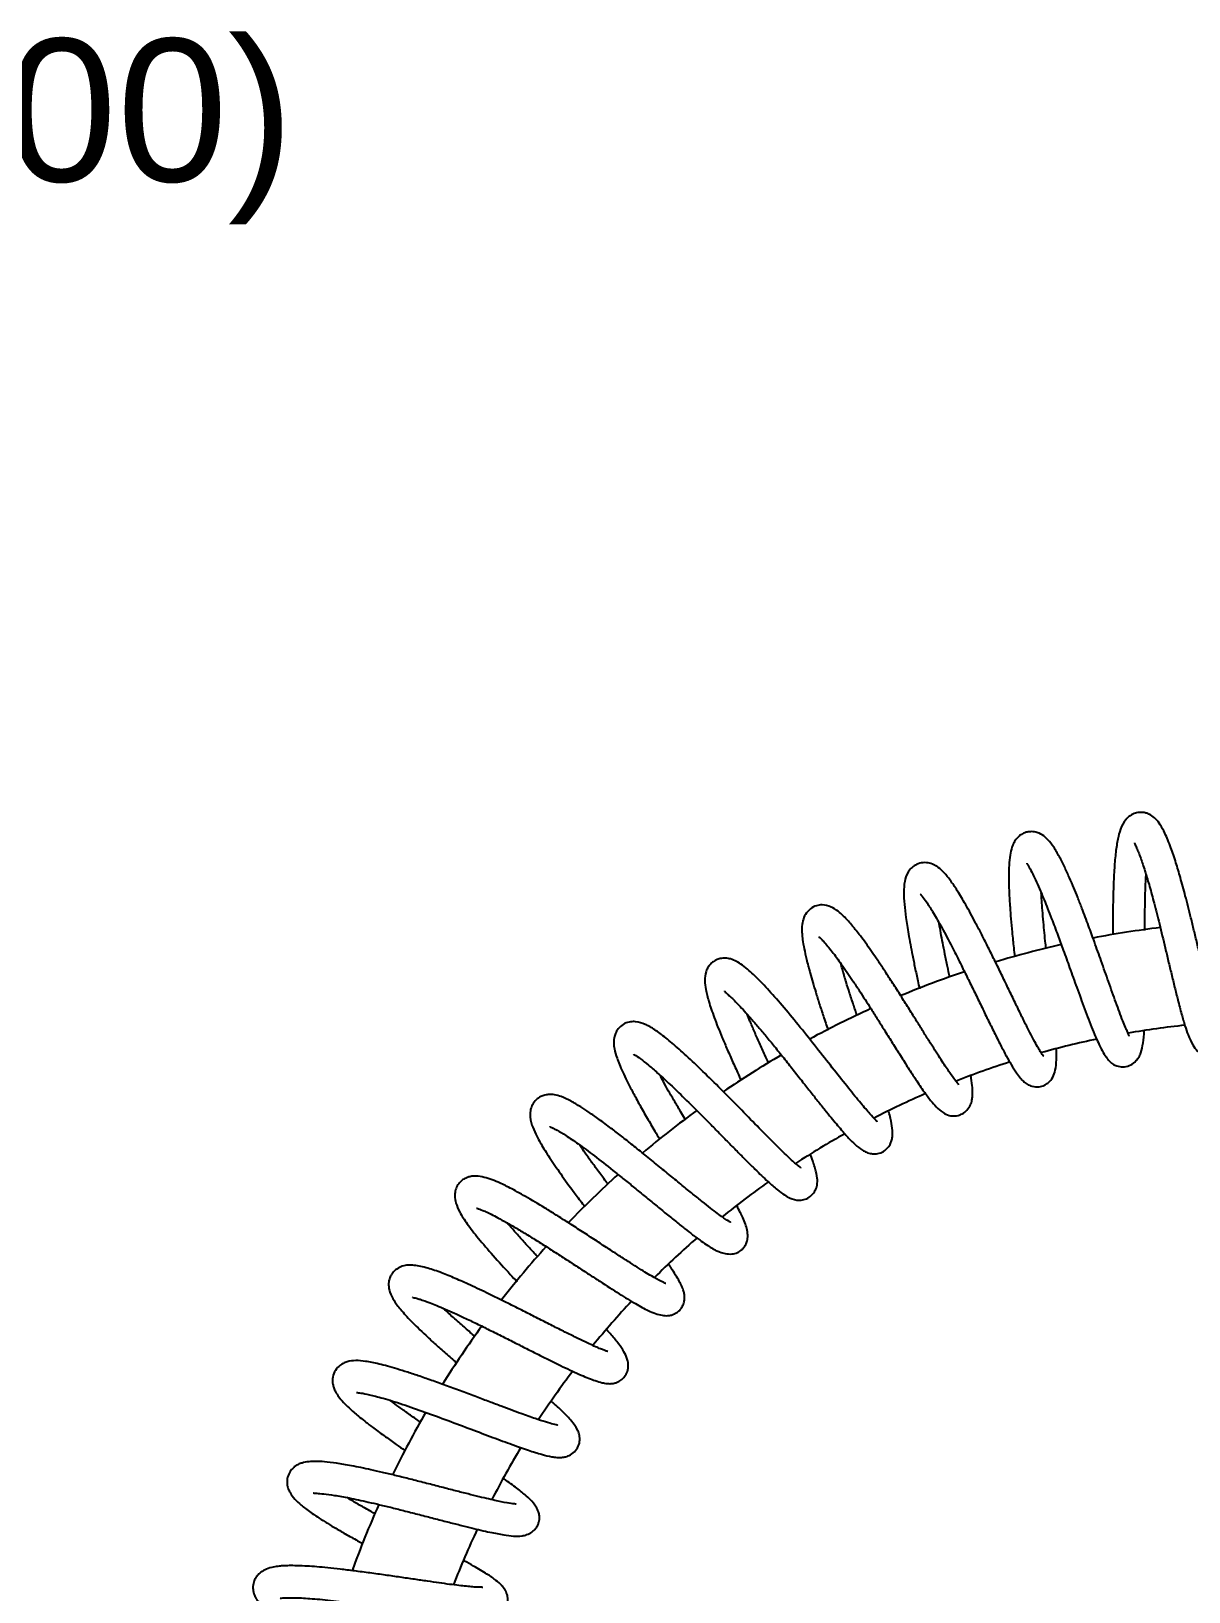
# Model space of a CAD drawing. Header units: millimetres. Extents: x 1617 to 5774, y 11446 to 13973.
# Drawn here: x 3588.5 to 3750.8, y 13754.3 to 13973.1 of the extents above; entities that cross this region are included whole.
import ezdxf
from ezdxf.enums import TextEntityAlignment as Align

# ---------------------------------------------------------------- set-up
doc = ezdxf.new("R2010")
doc.units = ezdxf.units.MM
doc.layers.get('0').update_dxf_attribs({"color": 250})
doc.styles.add('SEACAD_arial_ttf', font='Arial.ttf')

# ---------------------------------------------------------------- blocks, each defined once
blk = doc.blocks.new('8')
at = {"linetype": 'Continuous'}
for radius, start, end in [(138, 96.8612, 100.8258), (138, 102.7093, 106.6739), (138, 108.5637, 112.5316), (138, 114.4299, 118.4061), (124, 96.0302, 99.7496), (124, 101.8157, 105.5217), (138, 120.3006, 124.2993), (124, 107.6459, 111.3395), (124, 113.4799, 117.1775), (138, 126.1871, 130.1987), (124, 119.3231, 123.0527), (138, 132.096, 136.1261), (124, 125.174, 128.9336), (124, 131.0549, 134.827), (138, 138.0331, 142.0879), (124, 136.9599, 140.7634), (138, 143.9914, 148.0805), (124, 142.8863, 146.7266), (138, 149.9769, 154.0936), (124, 148.8757, 152.7376), (138, 155.9998, 160.1478), (124, 154.8705, 158.7922)]:
    blk.add_arc((3763.3, 13710.43), radius, start, end, dxfattribs=at)
for points, knots in [([(3754.89, 13833.63), (3754.9, 13833.64), (3754.91, 13833.66), (3754.9, 13833.77), (3754.81, 13834.08), (3754.64, 13834.61), (3754.41, 13835.39), (3754.12, 13836.46), (3753.76, 13837.83), (3753.34, 13839.5), (3752.89, 13841.36), (3752.43, 13843.28), (3751.98, 13845.18), (3751.54, 13847.02), (3750.99, 13849.28), (3750.35, 13851.81), (3749.64, 13854.41), (3748.98, 13856.65), (3748.26, 13858.81), (3747.52, 13860.6), (3746.85, 13861.84), (3746.23, 13862.66), (3745.57, 13863.19), (3744.95, 13863.47), (3744.48, 13863.59), (3743.87, 13863.61), (3743.25, 13863.5), (3742.55, 13863.16), (3741.74, 13862.4), (3741.18, 13861.25), (3740.83, 13859.87), (3740.54, 13858.03), (3740.35, 13855.82), (3740.22, 13853.22), (3740.16, 13850.3), (3740.14, 13847.97), (3740.14, 13846.67), (3740.14, 13846.42)], [0.29142924, 0.29142924, 0.29142924, 0.29142924, 0.29149513, 0.29188845, 0.29233043, 0.29282288, 0.29336708, 0.29396383, 0.29461336, 0.29531559, 0.29603089, 0.29671532, 0.29736819, 0.29798897, 0.29857712, 0.29965222, 0.30059208, 0.30142968, 0.30237697, 0.30347845, 0.3042973, 0.30502309, 0.30559055, 0.3059166, 0.30618383, 0.30641248, 0.3067437, 0.30720021, 0.30766794, 0.30857182, 0.30947441, 0.31041144, 0.31138613, 0.31240225, 0.31344384, 0.3144768, 0.3147199, 0.3147199, 0.3147199, 0.3147199]), ([(3742.44, 13832.22), (3742.45, 13832.23), (3742.44, 13832.27), (3742.37, 13832.44), (3742.2, 13832.81), (3741.93, 13833.43), (3741.55, 13834.36), (3741.09, 13835.56), (3740.59, 13836.92), (3740.08, 13838.36), (3739.4, 13840.27), (3738.57, 13842.63), (3737.62, 13845.29), (3736.87, 13847.37), (3736.28, 13848.94), (3735.78, 13850.28), (3735.24, 13851.64), (3734.66, 13853.07), (3734.05, 13854.5), (3733.37, 13855.99), (3732.62, 13857.46), (3731.84, 13858.78), (3731.12, 13859.74), (3730.36, 13860.42), (3729.5, 13860.84), (3728.64, 13860.92), (3728.09, 13860.83), (3727.66, 13860.68), (3727.29, 13860.49), (3726.97, 13860.25), (3726.6, 13859.87), (3726.25, 13859.35), (3725.94, 13858.6), (3725.72, 13857.59), (3725.59, 13856.27), (3725.54, 13854.54), (3725.59, 13852.55), (3725.71, 13850.52), (3725.86, 13848.63), (3726.03, 13846.72), (3726.22, 13844.93), (3726.34, 13843.77), (3726.39, 13843.37)], [0.32381948, 0.32381948, 0.32381948, 0.32381948, 0.3240344, 0.3244208, 0.32488652, 0.32543346, 0.3260634, 0.32673009, 0.32736864, 0.32797755, 0.32855594, 0.32961584, 0.33054374, 0.33133394, 0.33178229, 0.33222574, 0.33279554, 0.3333112, 0.33390466, 0.33457831, 0.33533466, 0.33617649, 0.33704705, 0.33776114, 0.33830997, 0.33871978, 0.3390213, 0.33921834, 0.33938951, 0.33962799, 0.33993604, 0.34032578, 0.3407987, 0.34155639, 0.34236616, 0.34310043, 0.34406525, 0.34488368, 0.34546233, 0.34612049, 0.34685705, 0.34726159, 0.34726159, 0.34726159, 0.34726159]), ([(3743.17, 13859.31), (3743.17, 13859.31), (3743.17, 13859.27), (3743.29, 13859.06), (3743.63, 13858.34), (3744.09, 13857.12), (3744.69, 13855.28), (3745.32, 13853.17), (3745.97, 13850.76), (3746.71, 13847.85), (3747.37, 13845.1), (3747.93, 13842.76), (3748.38, 13840.9), (3748.82, 13839.06), (3749.3, 13837.15), (3749.78, 13835.31), (3750.25, 13833.69), (3750.75, 13832.23), (3751.3, 13831.03), (3751.93, 13830.15), (3752.61, 13829.64), (3753.32, 13829.41), (3754.04, 13829.36), (3754.86, 13829.56), (3755.55, 13830.04), (3755.92, 13830.49), (3756.16, 13830.86), (3756.42, 13831.41), (3756.69, 13832.24), (3756.91, 13833.21), (3757.04, 13833.94), (3757.09, 13834.22)], [0.69562811, 0.69562811, 0.69562811, 0.69562811, 0.69576273, 0.69629483, 0.69687501, 0.69793401, 0.69884683, 0.69964643, 0.70053984, 0.70155615, 0.70269763, 0.70331726, 0.7039694, 0.70465447, 0.7053528, 0.70622343, 0.70702238, 0.70775026, 0.70870843, 0.70950522, 0.71014336, 0.71040946, 0.71067404, 0.71107144, 0.71150977, 0.71182068, 0.71211864, 0.71262562, 0.71325607, 0.71400789, 0.71445041, 0.71445041, 0.71445041, 0.71445041]), ([(3730.47, 13829.35), (3730.47, 13829.35), (3730.47, 13829.35), (3730.43, 13829.4), (3730.29, 13829.58), (3730.06, 13829.93), (3729.7, 13830.53), (3729.19, 13831.44), (3728.52, 13832.71), (3727.74, 13834.27), (3726.89, 13836), (3726.01, 13837.83), (3725.12, 13839.69), (3724.22, 13841.54), (3723.34, 13843.33), (3722.49, 13845.04), (3721.68, 13846.64), (3720.68, 13848.56), (3719.55, 13850.63), (3718.37, 13852.6), (3717.38, 13854.07), (3716.52, 13855.12), (3715.83, 13855.79), (3715.03, 13856.29), (3714.23, 13856.56), (3713.3, 13856.57), (3712.48, 13856.28), (3711.82, 13855.76), (3711.24, 13854.97), (3710.91, 13853.91), (3710.81, 13852.43), (3710.9, 13850.74), (3711.12, 13848.83), (3711.49, 13846.46), (3711.95, 13844.04), (3712.41, 13841.8), (3712.74, 13840.22), (3712.96, 13839.22), (3713.04, 13838.85)], [0.3563519, 0.3563519, 0.3563519, 0.3563519, 0.3563688, 0.35664615, 0.35700939, 0.35746094, 0.35800237, 0.35863546, 0.3593613, 0.36011942, 0.36085775, 0.36157582, 0.36227295, 0.36294859, 0.36360212, 0.36423303, 0.36484079, 0.36542483, 0.36651871, 0.36751456, 0.36841262, 0.36921317, 0.36995959, 0.3703763, 0.37083671, 0.371336, 0.37178518, 0.37216658, 0.37256137, 0.37346054, 0.37440215, 0.37528668, 0.37614448, 0.37711191, 0.37821415, 0.37881608, 0.37945096, 0.37982285, 0.37982285, 0.37982285, 0.37982285]), ([(3728.08, 13856.46), (3728.08, 13856.45), (3728.1, 13856.41), (3728.2, 13856.23), (3728.49, 13855.78), (3728.89, 13855.02), (3729.43, 13853.88), (3729.97, 13852.64), (3730.5, 13851.38), (3731.02, 13850.08), (3731.52, 13848.81), (3732, 13847.54), (3732.55, 13846.07), (3733.25, 13844.16), (3734.14, 13841.69), (3735.14, 13838.89), (3736.03, 13836.46), (3736.76, 13834.54), (3737.33, 13833.1), (3737.87, 13831.82), (3738.41, 13830.65), (3738.92, 13829.7), (3739.4, 13829.01), (3739.87, 13828.51), (3740.22, 13828.25), (3740.81, 13827.99), (3741.63, 13827.85), (3742.5, 13828.04), (3743.28, 13828.55), (3743.82, 13829.27), (3744.17, 13830.1), (3744.4, 13831.19), (3744.51, 13832.37), (3744.56, 13833)], [0.66294951, 0.66294951, 0.66294951, 0.66294951, 0.6631795, 0.66354042, 0.66394059, 0.66471698, 0.66543024, 0.66607702, 0.66665474, 0.66716077, 0.66772046, 0.66814975, 0.66857369, 0.6693127, 0.67017834, 0.67117454, 0.67230597, 0.67292508, 0.67358024, 0.67426647, 0.67490912, 0.67566082, 0.67629067, 0.67679645, 0.67731766, 0.67750169, 0.67785063, 0.67831709, 0.67881382, 0.67930859, 0.67979473, 0.68077141, 0.68171969, 0.68171969, 0.68171969, 0.68171969]), ([(3744.64, 13847.05), (3744.64, 13848.04), (3744.65, 13850.09), (3744.71, 13852.73), (3744.78, 13854.27), (3744.81, 13854.87)], [0.686973787, 0.686973787, 0.686973787, 0.686973787, 0.68795512, 0.689029838, 0.6897737, 0.6897737, 0.6897737, 0.6897737]), ([(3713.15, 13852.14), (3713.15, 13852.13), (3713.2, 13852.07), (3713.49, 13851.75), (3714, 13851.06), (3714.88, 13849.69), (3716.05, 13847.68), (3717.2, 13845.52), (3718.22, 13843.53), (3719.04, 13841.88), (3719.91, 13840.13), (3720.8, 13838.3), (3721.71, 13836.42), (3722.63, 13834.54), (3723.54, 13832.69), (3724.41, 13830.96), (3725.2, 13829.45), (3725.94, 13828.13), (3726.59, 13827.1), (3727.14, 13826.37), (3727.54, 13825.94), (3727.84, 13825.69), (3728.18, 13825.45), (3728.85, 13825.14), (3729.72, 13825.06), (3730.53, 13825.3), (3731.28, 13825.77), (3731.82, 13826.51), (3732.13, 13827.49), (3732.25, 13828.73), (3732.25, 13829.79), (3732.23, 13830.32), (3732.22, 13830.39)], [0.63034791, 0.63034791, 0.63034791, 0.63034791, 0.63070556, 0.63106272, 0.63185869, 0.63276708, 0.63378815, 0.6349132, 0.63551191, 0.63613469, 0.63678187, 0.6374539, 0.63815127, 0.63887438, 0.63962373, 0.64039975, 0.64117927, 0.64188397, 0.64269615, 0.64336059, 0.64387464, 0.64415993, 0.64439509, 0.64476894, 0.64523257, 0.64557336, 0.64585498, 0.6464858, 0.64724795, 0.64818764, 0.64891268, 0.64901855, 0.64901855, 0.64901855, 0.64901855]), ([(3730.8, 13844.45), (3730.77, 13844.7), (3730.63, 13845.97), (3730.45, 13847.81), (3730.28, 13849.8), (3730.18, 13851.17), (3730.13, 13851.96), (3730.12, 13852.3)], [0.654310147, 0.654310147, 0.654310147, 0.654310147, 0.654563305, 0.655586626, 0.656183989, 0.656713704, 0.657142374, 0.657142374, 0.657142374, 0.657142374]), ([(3718.54, 13825.41), (3718.54, 13825.41), (3718.54, 13825.43), (3718.43, 13825.56), (3718.01, 13826.07), (3717.28, 13827.08), (3716.23, 13828.65), (3715.09, 13830.42), (3714.02, 13832.12), (3713.12, 13833.57), (3712.13, 13835.14), (3711.08, 13836.82), (3709.99, 13838.54), (3708.91, 13840.22), (3707.91, 13841.76), (3706.76, 13843.47), (3705.71, 13844.98), (3704.79, 13846.23), (3704.18, 13847.01), (3703.63, 13847.69), (3703.04, 13848.39), (3702.34, 13849.11), (3701.56, 13849.8), (3700.71, 13850.37), (3699.61, 13850.68), (3698.5, 13850.53), (3697.68, 13850.09), (3697.02, 13849.34), (3696.63, 13848.35), (3696.53, 13847.39), (3696.56, 13846.61), (3696.65, 13845.66), (3696.86, 13844.49), (3697.2, 13842.93), (3697.73, 13840.93), (3698.36, 13838.79), (3699, 13836.74), (3699.58, 13834.97), (3700, 13833.72), (3700.22, 13833.06), (3700.22, 13833.04)], [0.38911976, 0.38911976, 0.38911976, 0.38911976, 0.38914306, 0.389668, 0.39036036, 0.39120361, 0.39215338, 0.39320974, 0.3937792, 0.39437575, 0.39499942, 0.3956503, 0.39632832, 0.39700522, 0.3976314, 0.39820531, 0.39919354, 0.39973418, 0.40017879, 0.4005565, 0.40101392, 0.40157388, 0.40222132, 0.4030382, 0.40373052, 0.40411668, 0.40461111, 0.40519593, 0.40572494, 0.40631301, 0.40680732, 0.4072863, 0.40799042, 0.40870239, 0.40956479, 0.41060112, 0.41118439, 0.41181018, 0.41247796, 0.41249226, 0.41249226, 0.41249226, 0.41249226]), ([(3717.29, 13840.5), (3717.18, 13841), (3716.95, 13842.08), (3716.61, 13843.69), (3716.2, 13845.75), (3715.94, 13847.18), (3715.8, 13848.06), (3715.79, 13848.09)], [0.621574932, 0.621574932, 0.621574932, 0.621574932, 0.622074755, 0.622683756, 0.623258694, 0.624305583, 0.62435455, 0.62435455, 0.62435455, 0.62435455]), ([(3698.9, 13846.18), (3698.9, 13846.17), (3698.97, 13846.12), (3699.19, 13845.92), (3699.61, 13845.49), (3700.16, 13844.85), (3700.95, 13843.86), (3701.86, 13842.63), (3702.85, 13841.21), (3703.7, 13839.96), (3704.82, 13838.27), (3706.01, 13836.42), (3707.22, 13834.51), (3708.23, 13832.9), (3709.29, 13831.2), (3710.39, 13829.45), (3711.48, 13827.73), (3712.59, 13826.02), (3713.64, 13824.48), (3714.57, 13823.22), (3715.44, 13822.22), (3716.22, 13821.52), (3717.08, 13821.1), (3717.81, 13820.99), (3718.53, 13821.1), (3719.12, 13821.34), (3719.76, 13821.83), (3720.23, 13822.59), (3720.41, 13823.25), (3720.5, 13823.98), (3720.48, 13824.99), (3720.36, 13825.93), (3720.28, 13826.51), (3720.26, 13826.59)], [0.59741667, 0.59741667, 0.59741667, 0.59741667, 0.59777334, 0.59823265, 0.59879355, 0.59939398, 0.59995455, 0.60094723, 0.60151134, 0.6020341, 0.60262659, 0.60365903, 0.60424205, 0.60486987, 0.60554306, 0.60626231, 0.60702839, 0.60779832, 0.60873298, 0.60956264, 0.61028697, 0.6111743, 0.61182995, 0.61229337, 0.61248419, 0.61276494, 0.61314033, 0.61357305, 0.61399323, 0.61441319, 0.61523224, 0.61606095, 0.61619767, 0.61619767, 0.61619767, 0.61619767]), ([(3707.11, 13820.2), (3707.11, 13820.2), (3707.08, 13820.24), (3706.92, 13820.43), (3706.35, 13821.02), (3705.41, 13822.1), (3704.41, 13823.29), (3703.25, 13824.71), (3701.62, 13826.77), (3699.46, 13829.52), (3697.18, 13832.4), (3694.88, 13835.23), (3692.72, 13837.77), (3690.8, 13839.87), (3689.33, 13841.28), (3688.21, 13842.18), (3687.4, 13842.71), (3686.67, 13843.03), (3685.86, 13843.18), (3685.12, 13843.12), (3684.61, 13842.94), (3684.27, 13842.76), (3683.97, 13842.54), (3683.7, 13842.29), (3683.38, 13841.88), (3683, 13841.07), (3682.89, 13839.95), (3683.05, 13838.74), (3683.48, 13837.04), (3684.24, 13834.8), (3685.17, 13832.47), (3686.09, 13830.32), (3686.89, 13828.52), (3687.55, 13827.06), (3687.94, 13826.21), (3688.04, 13826.01)], [0.42181114, 0.42181114, 0.42181114, 0.42181114, 0.42201962, 0.42242915, 0.42333087, 0.42434669, 0.42489813, 0.42546627, 0.42661715, 0.42779015, 0.42898518, 0.43020209, 0.43143068, 0.43259787, 0.43369255, 0.43438387, 0.43504399, 0.43565715, 0.43607554, 0.43645299, 0.43674265, 0.43693938, 0.43707825, 0.43728855, 0.43758676, 0.43795361, 0.43873358, 0.43958434, 0.44054995, 0.44163359, 0.44283412, 0.44347923, 0.4441538, 0.44485402, 0.44507457, 0.44507457, 0.44507457, 0.44507457]), ([(3704.28, 13835.11), (3704.12, 13835.58), (3703.77, 13836.64), (3703.25, 13838.22), (3702.71, 13839.94), (3702.3, 13841.33), (3702.07, 13842.16), (3701.99, 13842.43)], [0.588904548, 0.588904548, 0.588904548, 0.588904548, 0.589393283, 0.590025097, 0.590610106, 0.591317464, 0.59166275, 0.59166275, 0.59166275, 0.59166275]), ([(3685.69, 13838.56), (3685.69, 13838.55), (3685.69, 13838.51), (3685.78, 13838.41), (3686.07, 13838.16), (3686.7, 13837.59), (3687.74, 13836.56), (3689.05, 13835.12), (3690.31, 13833.66), (3691.4, 13832.37), (3692.58, 13830.93), (3693.85, 13829.35), (3695.17, 13827.69), (3696.46, 13826.05), (3697.68, 13824.51), (3698.78, 13823.11), (3699.77, 13821.88), (3700.88, 13820.5), (3702.03, 13819.13), (3703.09, 13817.93), (3704.03, 13816.98), (3704.87, 13816.31), (3705.58, 13815.92), (3706.25, 13815.72), (3707.01, 13815.69), (3707.81, 13815.91), (3708.52, 13816.43), (3708.94, 13817.03), (3709.14, 13817.55), (3709.3, 13818.31), (3709.25, 13819.35), (3709.04, 13820.42), (3708.83, 13821.27), (3708.74, 13821.59)], [0.56500937, 0.56500937, 0.56500937, 0.56500937, 0.56514758, 0.56562992, 0.56608362, 0.56651081, 0.56743347, 0.56848689, 0.56906406, 0.56967441, 0.57031792, 0.57099473, 0.57170472, 0.57241068, 0.57307811, 0.57370685, 0.57429671, 0.57484748, 0.57582997, 0.57665356, 0.5774186, 0.57825326, 0.57868944, 0.57909839, 0.57947931, 0.57984921, 0.58023717, 0.58060139, 0.58095816, 0.58133205, 0.58214349, 0.58305465, 0.58357981, 0.58357981, 0.58357981, 0.58357981]), ([(3696.42, 13813.71), (3696.42, 13813.71), (3696.42, 13813.73), (3696.35, 13813.79), (3696.12, 13813.97), (3695.71, 13814.3), (3694.9, 13815.02), (3693.53, 13816.33), (3691.46, 13818.41), (3689.08, 13820.84), (3686.51, 13823.46), (3683.92, 13826.06), (3681.49, 13828.42), (3679.32, 13830.42), (3677.46, 13832), (3675.92, 13833.14), (3674.64, 13833.9), (3673.48, 13834.26), (3672.52, 13834.26), (3671.68, 13834.03), (3670.92, 13833.46), (3670.47, 13832.79), (3670.26, 13832.19), (3670.18, 13831.68), (3670.16, 13831.12), (3670.26, 13830.32), (3670.54, 13829.34), (3670.96, 13828.23), (3671.43, 13827.16), (3672.05, 13825.85), (3672.85, 13824.32), (3673.79, 13822.6), (3674.83, 13820.76), (3675.78, 13819.15), (3676.37, 13818.16), (3676.59, 13817.79)], [0.45441626, 0.45441626, 0.45441626, 0.45441626, 0.45448161, 0.45481945, 0.455232, 0.45572129, 0.45628557, 0.45746047, 0.45864811, 0.45984603, 0.46105141, 0.46226054, 0.46343307, 0.46454723, 0.46560434, 0.46660529, 0.46754727, 0.46843565, 0.4688673, 0.46931454, 0.46976982, 0.47013422, 0.47046337, 0.47072031, 0.47103703, 0.47165047, 0.47251028, 0.47303504, 0.47362173, 0.47426994, 0.47497904, 0.47573566, 0.47647665, 0.47719409, 0.47761757, 0.47761757, 0.47761757, 0.47761757]), ([(3691.89, 13828.4), (3691.71, 13828.79), (3691.26, 13829.76), (3690.59, 13831.27), (3689.89, 13832.86), (3689.32, 13834.2), (3689, 13834.99), (3688.88, 13835.3)], [0.556390333, 0.556390333, 0.556390333, 0.556390333, 0.556828221, 0.557460572, 0.558084544, 0.558699991, 0.559123335, 0.559123335, 0.559123335, 0.559123335]), ([(3672.95, 13829.71), (3672.95, 13829.71), (3672.95, 13829.69), (3673.13, 13829.58), (3673.85, 13829.1), (3674.97, 13828.22), (3676.33, 13827.05), (3677.93, 13825.59), (3679.89, 13823.71), (3681.8, 13821.82), (3683.49, 13820.11), (3684.87, 13818.71), (3686.27, 13817.28), (3687.62, 13815.91), (3688.86, 13814.66), (3690.28, 13813.25), (3691.73, 13811.86), (3693.08, 13810.68), (3694.06, 13809.96), (3694.89, 13809.44), (3695.96, 13809.17), (3696.75, 13809.24), (3697.56, 13809.56), (3698.11, 13810.07), (3698.44, 13810.58), (3698.6, 13810.99), (3698.74, 13811.55), (3698.73, 13812.38), (3698.45, 13813.66), (3698.04, 13814.84), (3697.77, 13815.53), (3697.76, 13815.56)], [0.53236381, 0.53236381, 0.53236381, 0.53236381, 0.53238419, 0.53285832, 0.53379936, 0.53466375, 0.53544585, 0.53628494, 0.53726282, 0.53838093, 0.53899415, 0.53964323, 0.54032847, 0.54101781, 0.54166882, 0.54228135, 0.54338952, 0.54434307, 0.54513932, 0.54581979, 0.54657905, 0.5469832, 0.54736612, 0.5476979, 0.54794936, 0.54814928, 0.54840732, 0.54912055, 0.5500629, 0.55111874, 0.55116507, 0.55116507, 0.55116507, 0.55116507]), ([(3680.22, 13820.49), (3680.03, 13820.81), (3679.52, 13821.67), (3678.72, 13823.02), (3677.87, 13824.5), (3677.18, 13825.74), (3676.79, 13826.47), (3676.63, 13826.77)], [0.523820645, 0.523820645, 0.523820645, 0.523820645, 0.524189175, 0.5248284, 0.525439455, 0.526022281, 0.526451045, 0.526451045, 0.526451045, 0.526451045]), ([(3686.56, 13806.11), (3686.56, 13806.12), (3686.54, 13806.13), (3686.41, 13806.2), (3686.04, 13806.42), (3685.47, 13806.81), (3684.7, 13807.37), (3683.74, 13808.11), (3682.59, 13809.01), (3681.26, 13810.08), (3679.76, 13811.3), (3678.11, 13812.65), (3676.35, 13814.09), (3674.57, 13815.54), (3672.86, 13816.92), (3671.27, 13818.17), (3669.68, 13819.39), (3668.15, 13820.53), (3666.74, 13821.52), (3665.4, 13822.4), (3664.13, 13823.15), (3662.93, 13823.72), (3661.93, 13824), (3661.23, 13824.06), (3660.54, 13823.98), (3659.89, 13823.75), (3659.26, 13823.31), (3658.75, 13822.64), (3658.47, 13821.87), (3658.42, 13821.12), (3658.5, 13820.43), (3658.74, 13819.57), (3659.22, 13818.46), (3660.08, 13816.88), (3661.32, 13814.92), (3662.93, 13812.6), (3664.59, 13810.32), (3665.69, 13808.85), (3666.11, 13808.3)], [0.48715074, 0.48715074, 0.48715074, 0.48715074, 0.487256, 0.48765389, 0.48815887, 0.48873069, 0.48932936, 0.48995496, 0.49060737, 0.49128652, 0.49199219, 0.49272409, 0.49348198, 0.49424643, 0.49497281, 0.49565889, 0.49630423, 0.49710036, 0.49782247, 0.49846976, 0.49932272, 0.50024228, 0.50087072, 0.5013395, 0.50167901, 0.50198537, 0.50235909, 0.50276809, 0.50313554, 0.50355768, 0.50399109, 0.5044887, 0.50535105, 0.50629741, 0.50731977, 0.50841541, 0.50955973, 0.51024272, 0.51024272, 0.51024272, 0.51024272]), ([(3661.19, 13819.53), (3661.19, 13819.53), (3661.25, 13819.51), (3661.47, 13819.42), (3661.82, 13819.25), (3662.43, 13818.93), (3663.49, 13818.29), (3665.22, 13817.1), (3667.46, 13815.44), (3669.62, 13813.75), (3671.47, 13812.27), (3672.92, 13811.09), (3674.4, 13809.87), (3675.9, 13808.65), (3677.37, 13807.44), (3678.79, 13806.29), (3680.09, 13805.26), (3681.31, 13804.31), (3682.38, 13803.51), (3683.3, 13802.88), (3683.96, 13802.47), (3684.51, 13802.17), (3685.11, 13801.91), (3685.87, 13801.69), (3686.71, 13801.63), (3687.47, 13801.82), (3687.97, 13802.11), (3688.36, 13802.49), (3688.67, 13802.93), (3688.87, 13803.42), (3688.99, 13804.14), (3688.91, 13804.98), (3688.65, 13805.9), (3688.29, 13806.75), (3687.9, 13807.53), (3687.61, 13808.1), (3687.43, 13808.42), (3687.43, 13808.42)], [0.49971926, 0.49971926, 0.49971926, 0.49971926, 0.50008085, 0.50045613, 0.50079703, 0.50115119, 0.50197143, 0.50294266, 0.50403879, 0.50519695, 0.50579971, 0.5064178, 0.50705145, 0.5077008, 0.50836604, 0.50904745, 0.5097263, 0.51034241, 0.51105894, 0.51165544, 0.51213131, 0.5124091, 0.5127153, 0.51318765, 0.51379388, 0.51430287, 0.51467258, 0.51489974, 0.51510908, 0.51545044, 0.51592187, 0.51650007, 0.51702643, 0.51760067, 0.51807859, 0.51862126, 0.51862531, 0.51862531, 0.51862531, 0.51862531]), ([(3669.37, 13811.46), (3669.17, 13811.72), (3668.58, 13812.51), (3667.64, 13813.77), (3666.63, 13815.17), (3665.9, 13816.21), (3665.51, 13816.78), (3665.39, 13816.96)], [0.49130528, 0.49130528, 0.49130528, 0.49130528, 0.491632076, 0.492302682, 0.492925041, 0.493499341, 0.493773242, 0.493773242, 0.493773242, 0.493773242]), ([(3677.45, 13797.53), (3677.45, 13797.53), (3677.42, 13797.56), (3677.2, 13797.65), (3676.6, 13797.94), (3675.72, 13798.43), (3674.54, 13799.14), (3673.45, 13799.82), (3672.18, 13800.63), (3670.74, 13801.56), (3669.12, 13802.61), (3667.38, 13803.75), (3665.58, 13804.92), (3663.8, 13806.07), (3662.12, 13807.13), (3660.09, 13808.39), (3657.86, 13809.72), (3655.66, 13810.93), (3654.12, 13811.68), (3652.84, 13812.2), (3651.7, 13812.52), (3650.72, 13812.62), (3650.03, 13812.54), (3649.6, 13812.41), (3649.31, 13812.28), (3648.97, 13812.07), (3648.61, 13811.76), (3648.18, 13811.22), (3647.91, 13810.47), (3647.84, 13809.65), (3648.01, 13808.74), (3648.58, 13807.46), (3649.6, 13805.9), (3651.16, 13803.88), (3653.22, 13801.48), (3655.13, 13799.39), (3656.29, 13798.13), (3656.62, 13797.79)], [0.5198942, 0.5198942, 0.5198942, 0.5198942, 0.52012369, 0.52052793, 0.52098061, 0.5219786, 0.52252522, 0.52310327, 0.5237129, 0.52435404, 0.52502668, 0.52573064, 0.5264504, 0.52714248, 0.52780412, 0.52843513, 0.52960261, 0.53064549, 0.53156727, 0.53218344, 0.5328388, 0.53353165, 0.53397375, 0.53429513, 0.53449461, 0.53464253, 0.53488019, 0.53522209, 0.5356037, 0.5359386, 0.53667849, 0.53758665, 0.53866388, 0.53983681, 0.5410439, 0.54228467, 0.54275005, 0.54275005, 0.54275005, 0.54275005]), ([(3650.92, 13808.11), (3650.93, 13808.09), (3651.11, 13808.06), (3651.64, 13807.86), (3652.4, 13807.52), (3653.2, 13807.13), (3654.21, 13806.6), (3655.45, 13805.91), (3656.89, 13805.07), (3658.48, 13804.1), (3660.13, 13803.07), (3661.8, 13802), (3663.47, 13800.93), (3665.1, 13799.86), (3666.69, 13798.83), (3668.69, 13797.52), (3670.97, 13796.06), (3673.19, 13794.7), (3674.81, 13793.81), (3676.01, 13793.3), (3676.91, 13793.05), (3677.65, 13793), (3678.22, 13793.09), (3678.62, 13793.23), (3679.02, 13793.46), (3679.41, 13793.78), (3679.76, 13794.23), (3680, 13794.78), (3680.1, 13795.27), (3680.11, 13795.7), (3680.07, 13796.09), (3679.96, 13796.55), (3679.73, 13797.15), (3679.36, 13797.88), (3678.86, 13798.72), (3678.33, 13799.53), (3677.97, 13800.06), (3677.85, 13800.24)], [0.4669259, 0.4669259, 0.4669259, 0.4669259, 0.46738161, 0.46817754, 0.46864894, 0.46916995, 0.46974083, 0.47036191, 0.47103212, 0.47171368, 0.47238668, 0.47305109, 0.47370675, 0.47435367, 0.4749917, 0.47562079, 0.4768495, 0.4780348, 0.47911919, 0.47978322, 0.480403, 0.48096544, 0.48130503, 0.48156731, 0.48175645, 0.48195821, 0.48220928, 0.48249431, 0.48274091, 0.48293791, 0.48318892, 0.48359823, 0.48417849, 0.48472238, 0.4853142, 0.48593073, 0.48622806, 0.48622806, 0.48622806, 0.48622806]), ([(3659.49, 13801.31), (3659.39, 13801.41), (3658.83, 13802), (3657.87, 13803.05), (3656.67, 13804.37), (3655.82, 13805.35), (3655.37, 13805.87), (3655.24, 13806.02)], [0.458827763, 0.458827763, 0.458827763, 0.458827763, 0.45896888, 0.459650245, 0.460297347, 0.460903821, 0.461151321, 0.461151321, 0.461151321, 0.461151321]), ([(3669.33, 13787.99), (3669.33, 13787.99), (3669.29, 13788.02), (3668.93, 13788.13), (3668.31, 13788.37), (3667.61, 13788.67), (3666.7, 13789.08), (3665.54, 13789.63), (3664.12, 13790.33), (3662.48, 13791.15), (3660.69, 13792.05), (3658.88, 13792.98), (3657.11, 13793.87), (3654.92, 13794.97), (3652.41, 13796.2), (3649.83, 13797.42), (3647.67, 13798.37), (3645.69, 13799.17), (3643.7, 13799.83), (3642.24, 13800.12), (3641.17, 13800.12), (3640.34, 13799.94), (3639.58, 13799.5), (3639.1, 13798.97), (3638.85, 13798.54), (3638.63, 13797.94), (3638.56, 13797.24), (3638.76, 13796.21), (3639.36, 13795.07), (3640.27, 13793.87), (3641.74, 13792.25), (3643.42, 13790.62), (3645.04, 13789.12), (3646.43, 13787.89), (3647.5, 13786.96), (3648.09, 13786.44), (3648.18, 13786.37)], [0.55260772, 0.55260772, 0.55260772, 0.55260772, 0.55274089, 0.55349452, 0.55394552, 0.55444684, 0.55499914, 0.55560274, 0.55625789, 0.55696448, 0.55767883, 0.55836205, 0.55901373, 0.55963349, 0.56077396, 0.56178299, 0.56265806, 0.56353298, 0.56453841, 0.56568786, 0.56626444, 0.56677261, 0.56721603, 0.56757133, 0.56782863, 0.56799803, 0.56845207, 0.56914478, 0.56997408, 0.57093335, 0.57200166, 0.573173, 0.57379772, 0.57444758, 0.57512248, 0.57523404, 0.57523404, 0.57523404, 0.57523404]), ([(3641.97, 13795.62), (3641.97, 13795.61), (3641.98, 13795.59), (3642.11, 13795.56), (3642.52, 13795.46), (3643.21, 13795.26), (3644.16, 13794.93), (3645.38, 13794.44), (3646.53, 13793.95), (3647.88, 13793.35), (3649.44, 13792.63), (3651.16, 13791.8), (3652.98, 13790.91), (3654.82, 13789.99), (3656.62, 13789.08), (3658.37, 13788.19), (3660.57, 13787.08), (3663.08, 13785.84), (3665.23, 13784.84), (3666.66, 13784.24), (3667.64, 13783.88), (3668.49, 13783.62), (3669.19, 13783.5), (3669.68, 13783.48), (3670.04, 13783.52), (3670.35, 13783.58), (3670.82, 13783.75), (3671.36, 13784.09), (3671.86, 13784.65), (3672.19, 13785.42), (3672.24, 13786.28), (3672.03, 13787.18), (3671.63, 13787.95), (3670.86, 13789.09), (3670.01, 13790.11), (3669.41, 13790.8), (3669.19, 13791.04)], [0.43455831, 0.43455831, 0.43455831, 0.43455831, 0.43472277, 0.4351274, 0.43546178, 0.4358244, 0.43668103, 0.43717672, 0.43771744, 0.43830341, 0.43893494, 0.43961203, 0.44030226, 0.44098095, 0.44164831, 0.44230454, 0.44294986, 0.44420617, 0.44542017, 0.44601203, 0.44658545, 0.44725463, 0.44780405, 0.44823171, 0.44847174, 0.44864667, 0.4488592, 0.44914768, 0.44949995, 0.44994543, 0.45038825, 0.45079613, 0.45158513, 0.45241827, 0.45330116, 0.45374395, 0.45374395, 0.45374395, 0.45374395]), ([(3650.73, 13790.09), (3650.27, 13790.49), (3649.28, 13791.34), (3647.85, 13792.61), (3646.85, 13793.52), (3646.35, 13793.99), (3646.27, 13794.06)], [0.426404404, 0.426404404, 0.426404404, 0.426404404, 0.427028636, 0.427756034, 0.428502328, 0.428638067, 0.428638067, 0.428638067, 0.428638067]), ([(3662.33, 13777.63), (3662.33, 13777.64), (3662.28, 13777.67), (3661.77, 13777.77), (3660.68, 13778.08), (3659.1, 13778.6), (3657.47, 13779.18), (3655.84, 13779.78), (3654.37, 13780.33), (3652.72, 13780.95), (3650.88, 13781.65), (3648.9, 13782.39), (3646.85, 13783.15), (3644.85, 13783.87), (3642.98, 13784.52), (3641.29, 13785.09), (3639.32, 13785.7), (3637.28, 13786.27), (3635.39, 13786.64), (3634.04, 13786.76), (3633.01, 13786.66), (3632.2, 13786.35), (3631.55, 13785.92), (3630.95, 13785.16), (3630.7, 13784.23), (3630.75, 13783.47), (3630.92, 13782.83), (3631.18, 13782.27), (3631.61, 13781.62), (3632.23, 13780.89), (3632.97, 13780.16), (3633.69, 13779.51), (3634.42, 13778.9), (3635.33, 13778.16), (3636.57, 13777.2), (3638.05, 13776.12), (3639.53, 13775.06), (3640.47, 13774.41), (3640.88, 13774.13)], [0.585315, 0.585315, 0.585315, 0.585315, 0.58553878, 0.58640423, 0.58720851, 0.58798073, 0.58889889, 0.58942238, 0.58998899, 0.59059905, 0.59125293, 0.59195095, 0.59268573, 0.59340053, 0.59408371, 0.59473533, 0.59535522, 0.59649813, 0.59751342, 0.59840442, 0.59919887, 0.59956821, 0.59996016, 0.60043364, 0.60090723, 0.60128538, 0.60157578, 0.60197933, 0.60251286, 0.60317218, 0.60378008, 0.60424123, 0.60464163, 0.60516007, 0.60580151, 0.60656466, 0.60721624, 0.60772387, 0.60772387, 0.60772387, 0.60772387]), ([(3634.09, 13782.24), (3634.1, 13782.24), (3634.19, 13782.24), (3634.7, 13782.2), (3635.66, 13782.01), (3636.78, 13781.74), (3637.85, 13781.44), (3639.13, 13781.06), (3641.04, 13780.44), (3643.64, 13779.53), (3646.92, 13778.33), (3650.17, 13777.11), (3653.22, 13775.95), (3655.92, 13774.95), (3658.22, 13774.14), (3660.08, 13773.56), (3661.29, 13773.27), (3662.13, 13773.15), (3662.68, 13773.13), (3663.28, 13773.18), (3663.98, 13773.4), (3664.7, 13773.89), (3665.26, 13774.68), (3665.46, 13775.66), (3665.33, 13776.45), (3665, 13777.24), (3664.29, 13778.25), (3663.06, 13779.54), (3662.02, 13780.49), (3661.46, 13781)], [0.40183428, 0.40183428, 0.40183428, 0.40183428, 0.40207198, 0.40279583, 0.40367195, 0.40416908, 0.40470526, 0.4052806, 0.40587784, 0.40705677, 0.4082164, 0.40935592, 0.41047465, 0.4115678, 0.41261196, 0.41360561, 0.41452414, 0.41502395, 0.41542313, 0.41581213, 0.41616855, 0.41658923, 0.41702651, 0.41746794, 0.41792333, 0.41840345, 0.41938706, 0.42039114, 0.42140297, 0.42140297, 0.42140297, 0.42140297]), ([(3643.12, 13778.05), (3642.88, 13778.22), (3642.15, 13778.73), (3641, 13779.54), (3639.82, 13780.4), (3639.13, 13780.92), (3638.84, 13781.14)], [0.393940574, 0.393940574, 0.393940574, 0.393940574, 0.394241645, 0.394864448, 0.395434078, 0.395896804, 0.395896804, 0.395896804, 0.395896804]), ([(3656.48, 13766.59), (3656.48, 13766.59), (3656.46, 13766.6), (3656.15, 13766.62), (3655.2, 13766.75), (3653.82, 13767.04), (3652.31, 13767.39), (3650.92, 13767.72), (3649.31, 13768.13), (3647.49, 13768.59), (3645.5, 13769.11), (3643.44, 13769.64), (3641.42, 13770.15), (3639.51, 13770.63), (3637.75, 13771.05), (3635.67, 13771.52), (3633.45, 13771.98), (3631.31, 13772.34), (3629.74, 13772.54), (3628.43, 13772.61), (3627.37, 13772.56), (3626.55, 13772.41), (3625.99, 13772.2), (3625.59, 13771.98), (3625.17, 13771.65), (3624.74, 13771.14), (3624.39, 13770.37), (3624.33, 13769.49), (3624.51, 13768.74), (3624.85, 13768.02), (3625.44, 13767.27), (3626.34, 13766.43), (3627.7, 13765.4), (3629.33, 13764.33), (3631.01, 13763.31), (3632.54, 13762.42), (3633.9, 13761.66), (3634.75, 13761.2), (3635, 13761.06)], [0.61805353, 0.61805353, 0.61805353, 0.61805353, 0.61819696, 0.61858389, 0.619433, 0.62042819, 0.62098235, 0.6215741, 0.6222036, 0.62287099, 0.62357631, 0.62429122, 0.62497342, 0.62562212, 0.62623705, 0.6268177, 0.62787389, 0.6287899, 0.6296335, 0.63022845, 0.63085438, 0.63149721, 0.63190224, 0.63222113, 0.63246132, 0.63276681, 0.63320266, 0.63363791, 0.63402431, 0.63436897, 0.63507881, 0.63585266, 0.63677813, 0.63787682, 0.63849129, 0.63914863, 0.63984843, 0.64013718, 0.64013718, 0.64013718, 0.64013718]), ([(3628.04, 13768.18), (3628.05, 13768.17), (3628.07, 13768.16), (3628.2, 13768.15), (3628.59, 13768.12), (3629.4, 13768.06), (3631.03, 13767.84), (3633.11, 13767.46), (3635.3, 13767), (3637.35, 13766.52), (3639.09, 13766.1), (3640.97, 13765.63), (3642.95, 13765.12), (3644.94, 13764.61), (3646.85, 13764.11), (3648.6, 13763.67), (3650.65, 13763.16), (3652.77, 13762.66), (3654.73, 13762.28), (3656.1, 13762.11), (3657.09, 13762.09), (3658, 13762.29), (3658.68, 13762.63), (3659.2, 13763.11), (3659.5, 13763.58), (3659.68, 13764.07), (3659.76, 13764.54), (3659.75, 13765.01), (3659.62, 13765.58), (3659.33, 13766.17), (3658.79, 13766.92), (3657.92, 13767.77), (3656.59, 13768.84), (3655.44, 13769.67), (3654.78, 13770.15), (3654.77, 13770.16)], [0.36892441, 0.36892441, 0.36892441, 0.36892441, 0.3690409, 0.36949838, 0.36996471, 0.3708474, 0.37167045, 0.37258478, 0.37363166, 0.37420635, 0.37481495, 0.37545774, 0.37613494, 0.37683781, 0.37751706, 0.37816531, 0.37878251, 0.3799219, 0.38093621, 0.38182369, 0.38263456, 0.38304389, 0.38346555, 0.38384095, 0.3841256, 0.38431855, 0.38452723, 0.38483123, 0.38523026, 0.38570501, 0.3861739, 0.38707409, 0.38797381, 0.38899469, 0.38900976, 0.38900976, 0.38900976, 0.38900976]), ([(3636.72, 13765.25), (3636.53, 13765.35), (3635.78, 13765.76), (3634.54, 13766.46), (3633.42, 13767.11), (3632.86, 13767.45), (3632.74, 13767.52)], [0.361520762, 0.361520762, 0.361520762, 0.361520762, 0.361735785, 0.362423172, 0.363064283, 0.363236061, 0.363236061, 0.363236061, 0.363236061]), ([(3651.79, 13754.92), (3651.79, 13754.93), (3651.74, 13754.93), (3651.51, 13754.94), (3651.08, 13754.95), (3650.16, 13755), (3648.85, 13755.14), (3647.18, 13755.35), (3645.7, 13755.55), (3644.04, 13755.79), (3642.21, 13756.06), (3640.23, 13756.35), (3638.13, 13756.65), (3635.97, 13756.95), (3633.84, 13757.23), (3631.86, 13757.47), (3630.09, 13757.67), (3628.55, 13757.81), (3627.1, 13757.91), (3625.8, 13757.97), (3624.67, 13757.98), (3623.84, 13757.95), (3623.02, 13757.88), (3622.14, 13757.73), (3621.25, 13757.41), (3620.56, 13756.98), (3620.13, 13756.53), (3619.9, 13756.19), (3619.73, 13755.81), (3619.62, 13755.44), (3619.56, 13755.01), (3619.59, 13754.36), (3619.82, 13753.69), (3620.07, 13753.27), (3620.4, 13752.85), (3620.88, 13752.38), (3621.54, 13751.87), (3622.37, 13751.31), (3623.48, 13750.67), (3624.88, 13749.94), (3626.53, 13749.14), (3628.35, 13748.32), (3629.69, 13747.75), (3630.4, 13747.45), (3630.47, 13747.42)], [0.65052835, 0.65052835, 0.65052835, 0.65052835, 0.65081585, 0.65119323, 0.65163833, 0.65214787, 0.65324663, 0.6538305, 0.65443686, 0.65506572, 0.65571715, 0.656391, 0.65708719, 0.65780555, 0.65853488, 0.65922437, 0.6598673, 0.66046325, 0.6610118, 0.66166856, 0.66223939, 0.66272695, 0.66312176, 0.66359395, 0.66414929, 0.66469515, 0.66510663, 0.66538031, 0.66553464, 0.66571223, 0.66594272, 0.66621639, 0.66664433, 0.66692924, 0.66735137, 0.6679094, 0.6684158, 0.66899648, 0.66965014, 0.67037606, 0.67113364, 0.67187161, 0.67258981, 0.67266064, 0.67266064, 0.67266064, 0.67266064]), ([(3623.38, 13753.42), (3623.39, 13753.41), (3623.51, 13753.43), (3624.12, 13753.48), (3625.3, 13753.49), (3626.65, 13753.43), (3628.33, 13753.32), (3630.32, 13753.12), (3632.54, 13752.86), (3634.35, 13752.63), (3636.25, 13752.37), (3638.21, 13752.09), (3640.21, 13751.8), (3642.21, 13751.51), (3644.13, 13751.24), (3645.9, 13750.99), (3647.44, 13750.8), (3649.1, 13750.61), (3650.68, 13750.48), (3652, 13750.47), (3652.91, 13750.56), (3653.62, 13750.76), (3654.2, 13751.08), (3654.73, 13751.52), (3655.17, 13752.21), (3655.36, 13753.04), (3655.29, 13753.76), (3655.04, 13754.42), (3654.74, 13754.88), (3654.35, 13755.33), (3653.63, 13755.97), (3652.37, 13756.83), (3650.85, 13757.73), (3649.68, 13758.38), (3649.23, 13758.62)], [0.33641992, 0.33641992, 0.33641992, 0.33641992, 0.33678831, 0.33761641, 0.33857784, 0.33911009, 0.33966837, 0.34083108, 0.34143755, 0.34206014, 0.34269894, 0.34335398, 0.3440253, 0.344713, 0.34541708, 0.34610403, 0.34674304, 0.34733412, 0.34837088, 0.34921383, 0.34987883, 0.35043585, 0.35068868, 0.35099902, 0.35137105, 0.35177352, 0.35217207, 0.35253918, 0.35286003, 0.3531794, 0.35394471, 0.35487721, 0.35596744, 0.35659898, 0.35659898, 0.35659898, 0.35659898])]:
    blk.add_open_spline(points, degree=3, knots=knots, dxfattribs=at)

msp = doc.modelspace()

# ---------------------------------------------------------------- block references
msp.add_blockref('8', (0, 0))

# ---------------------------------------------------------------- texts
at = {"style": 'SEACAD_arial_ttf'}
msp.add_text('Grohe K7 - (32950000)', height=20, dxfattribs=at).set_placement((3338.05, 13972.06), align=Align.TOP_LEFT)

doc.saveas('drawing.dxf')
